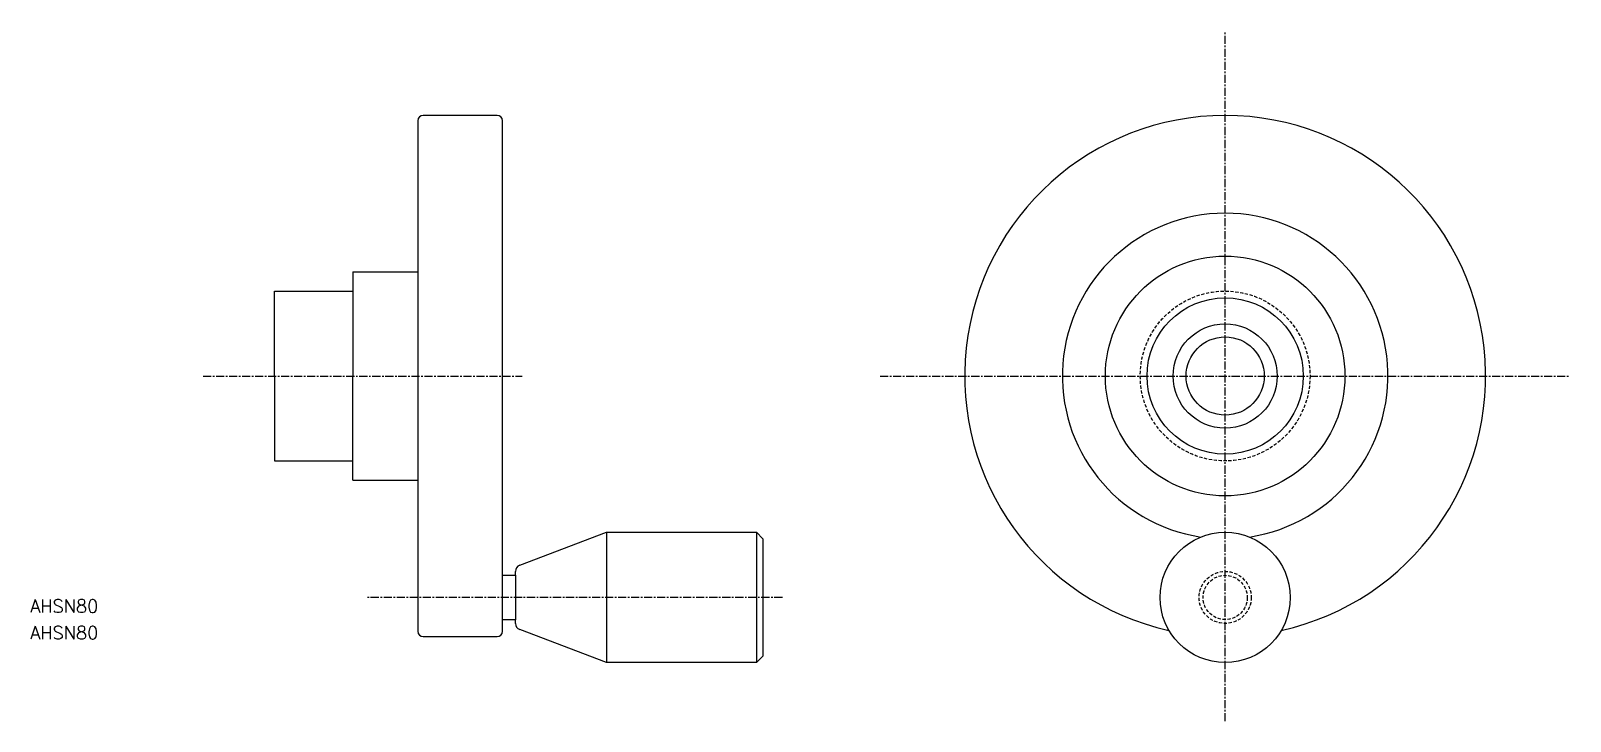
# Model space of a CAD drawing. Extents: x -183 to 53, y -53 to 53.
import ezdxf

# ---------------------------------------------------------------- set-up
doc = ezdxf.new("R2010")
doc.units = 0
doc.linetypes.add('CENTER', pattern=[2, 1.25, -0.25, 0.25, -0.25])
doc.linetypes.add('DASHED', pattern=[0.75, 0.5, -0.25])
doc.layers.get('0').update_dxf_attribs({"linetype": 'CONTINUOUS'})
doc.layers.add('CENTER', color=1, linetype='CENTER')
doc.styles.get("Standard").update_dxf_attribs({"font": 'txt.shx', "bigfont": 'bigfont.shx'})

msp = doc.modelspace()

# ---------------------------------------------------------------- linework, layer by layer
at = {"color": 7, "linetype": 'CONTINUOUS'}
for p, q in [((-124, 39.2), (-124, -39.2)), ((-111.8, 40), (-123.2, 40)), ((-111, -39.2), (-111, 39.2)), ((-134, 16), (-134, 0)), ((-134, 16), (-124, 16)), ((-146, 0), (-146, 13)), ((-146, 13), (-134, 13)), ((-146, 0), (-146, -13)), ((-134, -16), (-134, 0)), ((-146, -13), (-134, -13)), ((-134, -16), (-124, -16)), ((-108.35, -29.06), (-95, -24)), ((-95, -24), (-95, -44)), ((-95, -24), (-72, -24)), ((-72, -24), (-72, -44)), ((-72, -24), (-71, -25)), ((-71, -25), (-71, -43)), ((-111, -30.56), (-109, -30.56)), ((-109, -30.56), (-109, -30)), ((-109, -30.56), (-109, -37.44)), ((-109, -37.44), (-111, -37.44)), ((-109, -38), (-109, -37.44)), ((-123.2, -40), (-111.8, -40)), ((-95, -44), (-108.35, -38.94)), ((-72, -44), (-95, -44)), ((-71, -43), (-72, -44))]:
    msp.add_line(p, q, dxfattribs=at)
for centre, radius in [((0, 0), 18.4), ((0, 0), 12), ((0, 0), 8), ((0, 0), 6), ((0, -34), 10)]:
    msp.add_circle(centre, radius, dxfattribs=at)
at = {"color": 3, "linetype": 'DASHED'}
for centre, radius in [((0, 0), 13.04), ((0, -34), 4), ((0, -34), 3.4)]:
    msp.add_circle(centre, radius, dxfattribs=at)
at = {"color": 7, "linetype": 'CONTINUOUS'}
for centre, radius, start, end in [((-123.2, 39.2), 0.8, 90, 180), ((-111.8, 39.2), 0.8, 360, 90), ((0, 0), 40, 282.4537, 257.5463), ((0, 0), 25, 278.5742, 261.4258), ((-108, -30), 1, 110.7702, 180), ((-123.2, -39.2), 0.8, 180, 270), ((-111.8, -39.2), 0.8, 270, 0), ((-108, -38), 1, 180, 249.2298)]:
    msp.add_arc(centre, radius, start, end, dxfattribs=at)
at = {"layer": 'CENTER', "color": 1, "linetype": 'CENTER'}
for p, q in [((0, -53), (0, 53)), ((-157, 0), (-108, 0)), ((-53, 0), (53, 0)), ((-68, -34), (-132, -34))]:
    msp.add_line(p, q, dxfattribs=at)

# ---------------------------------------------------------------- texts
at = {"color": 7, "linetype": 'CONTINUOUS'}
for p in [(-183.54, -36.33), (-183.54, -40.42)]:
    msp.add_text('AHSN80', height=2, dxfattribs=at).set_placement(p)

doc.saveas('drawing.dxf')
